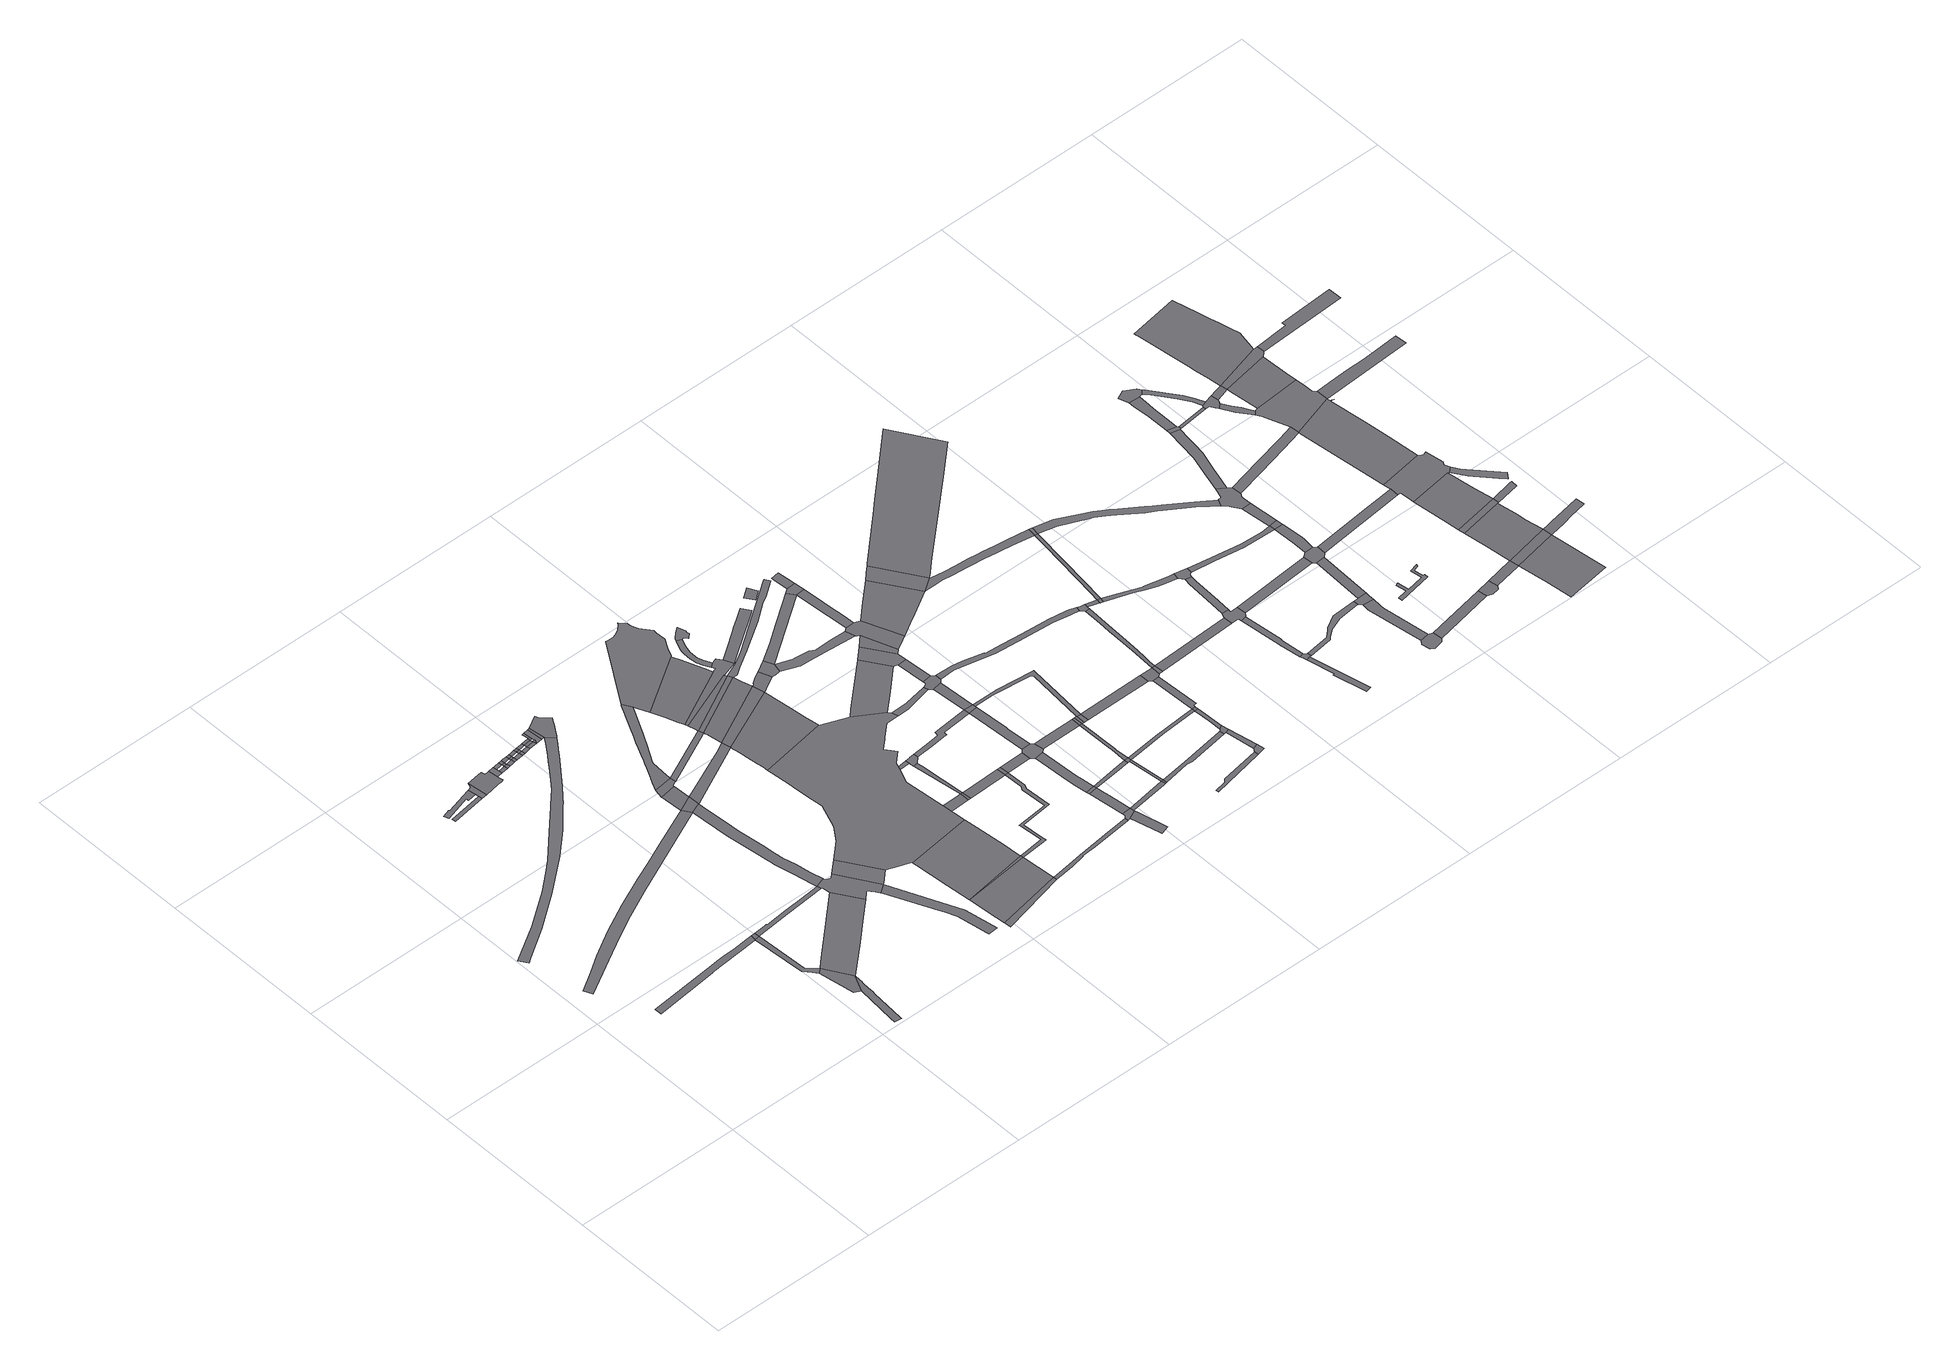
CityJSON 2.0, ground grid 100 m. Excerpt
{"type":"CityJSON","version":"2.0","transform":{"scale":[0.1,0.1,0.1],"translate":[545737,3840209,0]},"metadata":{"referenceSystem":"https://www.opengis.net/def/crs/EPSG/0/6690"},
"CityObjects":{
"road1":{"type":"Road","attributes":{"RoadStructureAttribute.sectionType":"1"},"geometry":[{"type":"MultiSurface","lod":"1","boundaries":[[[0,1,2,3,4,5,6,7,8,9,10,11,12,13,14]]]}]},
"road2":{"type":"Road","attributes":{"RoadStructureAttribute.sectionType":"1"},"geometry":[{"type":"MultiSurface","lod":"1","boundaries":[[[15,16,17,18,19,20,21,22,23,24,25,26,27,28,29,30,31]]]}]},
"road3":{"type":"Road","attributes":{"RoadStructureAttribute.sectionType":"1"},"geometry":[{"type":"MultiSurface","lod":"1","boundaries":[[[32,33,34,35,36,37,38,39,40,41,42,43,44,45,46]]]}]},
"road4":{"type":"Road","attributes":{"RoadStructureAttribute.sectionType":"1"},"geometry":[{"type":"MultiSurface","lod":"1","boundaries":[[[47,48,49,50,51,52,53,54,55,56,57,58,59,60,61,62,63,64,65,66,67,68,69,70,71,72,73,74,75,76,77,78,79]]]}]},
"road5":{"type":"Road","geometry":[{"type":"MultiSurface","lod":"1","boundaries":[[[80,81,82,41,40]]]}]},
"road6":{"type":"Road","attributes":{"RoadStructureAttribute.sectionType":"1"},"geometry":[{"type":"MultiSurface","lod":"1","boundaries":[[[83,84,85,86,14,87,88,89,81,80]]]}]},
"road7":{"type":"Road","geometry":[{"type":"MultiSurface","lod":"1","boundaries":[[[90,0,14,86]]]}]},
"road8":{"type":"Road","geometry":[{"type":"MultiSurface","lod":"1","boundaries":[[[91,92,93,94]]]}]},
"road9":{"type":"Road","geometry":[{"type":"MultiSurface","lod":"1","boundaries":[[[95,96,97,98,99,100,101,102]]]}]},
"road10":{"type":"Road","geometry":[{"type":"MultiSurface","lod":"1","boundaries":[[[103,104,95,102,91,94,105]]]}]},
"road11":{"type":"Road","attributes":{"RoadStructureAttribute.sectionType":"1"},"geometry":[{"type":"MultiSurface","lod":"1","boundaries":[[[106,107,108,109,110,111,90,86,112,113,114]]]}]},
"road12":{"type":"Road","attributes":{"RoadStructureAttribute.sectionType":"1"},"geometry":[{"type":"MultiSurface","lod":"1","boundaries":[[[115,116,117,80,40,118,119,120]]]}]},
"road13":{"type":"Road","geometry":[{"type":"MultiSurface","lod":"1","boundaries":[[[121,122,123,124,103,105,125,126,127,128,129,130]]]}]},
"road14":{"type":"Road","geometry":[{"type":"MultiSurface","lod":"1","boundaries":[[[131,130,129,132,133,134,135]]]}]},
"road15":{"type":"Road","geometry":[{"type":"MultiSurface","lod":"1","boundaries":[[[136,137,138,134,133,139,140]]]}]},
"road16":{"type":"Road","geometry":[{"type":"MultiSurface","lod":"1","boundaries":[[[141,142,143,131,135,144,145,146,147]]]}]},
"road17":{"type":"Road","geometry":[{"type":"MultiSurface","lod":"1","boundaries":[[[148,136,140,149]]]}]},
"road18":{"type":"Road","geometry":[{"type":"MultiSurface","lod":"1","boundaries":[[[150,151,147,152,136,148]]]}]},
"road19":{"type":"Road","geometry":[{"type":"MultiSurface","lod":"1","boundaries":[[[153,141,147,151]]]}]},
"road20":{"type":"Road","geometry":[{"type":"MultiSurface","lod":"1","boundaries":[[[154,155,148,149,156,157]]]}]},
"road21":{"type":"Road","geometry":[{"type":"MultiSurface","lod":"1","boundaries":[[[158,159,153,151,160,161]]]}]},
"road22":{"type":"Road","geometry":[{"type":"MultiSurface","lod":"1","boundaries":[[[162,154,157,163]]]}]},
"road23":{"type":"Road","geometry":[{"type":"MultiSurface","lod":"1","boundaries":[[[164,165,161,166,154,162]]]}]},
"road24":{"type":"Road","geometry":[{"type":"MultiSurface","lod":"1","boundaries":[[[167,158,161,165]]]}]},
"road25":{"type":"Road","geometry":[{"type":"MultiSurface","lod":"1","boundaries":[[[168,169,162,163,170,171]]]}]},
"road26":{"type":"Road","geometry":[{"type":"MultiSurface","lod":"1","boundaries":[[[172,173,167,165,174,175]]]}]},
"road27":{"type":"Road","geometry":[{"type":"MultiSurface","lod":"1","boundaries":[[[176,168,171,177]]]}]},
"road28":{"type":"Road","geometry":[{"type":"MultiSurface","lod":"1","boundaries":[[[178,179,175,180,168,176]]]}]},
"road29":{"type":"Road","geometry":[{"type":"MultiSurface","lod":"1","boundaries":[[[181,172,175,179]]]}]},
"road30":{"type":"Road","geometry":[{"type":"MultiSurface","lod":"1","boundaries":[[[182,183,176,177,184,185]]]}]},
"road31":{"type":"Road","geometry":[{"type":"MultiSurface","lod":"1","boundaries":[[[186,187,181,179,188,189]]]}]},
"road32":{"type":"Road","geometry":[{"type":"MultiSurface","lod":"1","boundaries":[[[190,191,192,106,114,193,194,115,120,195,196,197,198,199,200]]]}]},
"road33":{"type":"Road","attributes":{"RoadStructureAttribute.sectionType":"1"},"geometry":[{"type":"MultiSurface","lod":"1","boundaries":[[[201,202,203,204,205,206,207,208,209,210,211,31,212,213,214,215,216,217,218,219,220,106,192]]]}]},
"road34":{"type":"Road","geometry":[{"type":"MultiSurface","lod":"1","boundaries":[[[221,222,189,223,182,224]]]}]},
"road35":{"type":"Road","geometry":[{"type":"MultiSurface","lod":"1","boundaries":[[[224,182,185,225]]]}]},
"road36":{"type":"Road","geometry":[{"type":"MultiSurface","lod":"1","boundaries":[[[226,186,189,222]]]}]},
"road37":{"type":"Road","geometry":[{"type":"MultiSurface","lod":"1","boundaries":[[[227,228,224,225]]]}]},
"road38":{"type":"Road","geometry":[{"type":"MultiSurface","lod":"1","boundaries":[[[229,15,31,211]]]}]},
"road39":{"type":"Road","geometry":[{"type":"MultiSurface","lod":"1","boundaries":[[[230,231,232,226,222,233,234]]]}]},
"road40":{"type":"Road","attributes":{"RoadStructureAttribute.sectionType":"1"},"geometry":[{"type":"MultiSurface","lod":"1","boundaries":[[[235,236,237,238,239,240,241,242,15,229]]]}]},
"road41":{"type":"Road","attributes":{"RoadStructureAttribute.sectionType":"1"},"geometry":[{"type":"MultiSurface","lod":"1","boundaries":[[[243,199,198,244,245,246,247,248,249,250]]]}]},
"road42":{"type":"Road","geometry":[{"type":"MultiSurface","lod":"1","boundaries":[[[251,230,234,252,227,225,253]]]}]},
"road43":{"type":"Road","attributes":{"RoadStructureAttribute.sectionType":"1"},"geometry":[{"type":"MultiSurface","lod":"1","boundaries":[[[254,200,199,255,256]]]}]},
"road44":{"type":"Road","geometry":[{"type":"MultiSurface","lod":"1","boundaries":[[[257,251,253,47]]]}]},
"road45":{"type":"Road","geometry":[{"type":"MultiSurface","lod":"1","boundaries":[[[258,259,238,237,260,261,262,263]]]}]},
"road46":{"type":"Road","geometry":[{"type":"MultiSurface","lod":"1","boundaries":[[[264,257,47,79,265,266,267,268,269,270]]]}]},
"road47":{"type":"Road","attributes":{"RoadStructureAttribute.sectionType":"1"},"geometry":[{"type":"MultiSurface","lod":"1","boundaries":[[[271,272,273,274,275,276,277,278,279,280,281,282,283,284,285,286,287,288,259,258,289,290,291,292,293,294,295,296,297,298,299,300,301,302,303]]]}]},
"road48":{"type":"Road","attributes":{"RoadStructureAttribute.sectionType":"1"},"geometry":[{"type":"MultiSurface","lod":"1","boundaries":[[[304,305,306,307,229,211,308,309,310]]]}]},
"road49":{"type":"Road","attributes":{"RoadStructureAttribute.sectionType":"1"},"geometry":[{"type":"MultiSurface","lod":"1","boundaries":[[[311,312,313,258,263,314,315]]]}]},
"road50":{"type":"Road","geometry":[{"type":"MultiSurface","lod":"1","boundaries":[[[316,317,318,319]]]}]},
"road51":{"type":"Road","attributes":{"RoadStructureAttribute.sectionType":"1"},"geometry":[{"type":"MultiSurface","lod":"1","boundaries":[[[320,321,322,323,317,316]]]}]},
"road52":{"type":"Road","geometry":[{"type":"MultiSurface","lod":"1","boundaries":[[[324,322,321]]]}]},
"road53":{"type":"Road","attributes":{"RoadStructureAttribute.sectionType":"1"},"geometry":[{"type":"MultiSurface","lod":"1","boundaries":[[[325,326,327,328,329,330,331,322,324]]]}]},
"road54":{"type":"Road","geometry":[{"type":"MultiSurface","lod":"1","boundaries":[[[332,305,304]]]}]},
"road55":{"type":"Road","geometry":[{"type":"MultiSurface","lod":"1","boundaries":[[[333,334,335,336,337,338,339,340,341,342,343,344,345,254,256,346,347,329,328,348,349,350,351,352,353,354,355,356,357,358,359,360,361,362,363,364,365,366,367,368,369]]]}]},
"road56":{"type":"Road","attributes":{"RoadStructureAttribute.sectionType":"1"},"geometry":[{"type":"MultiSurface","lod":"1","boundaries":[[[310,370,371,372,373,374,375,335,334,376,377,378,379]]]}]},
"road57":{"type":"Road","attributes":{"RoadStructureAttribute.sectionType":"1"},"geometry":[{"type":"MultiSurface","lod":"1","boundaries":[[[380,381,382,383,384,385,386,387,388,389,390]]]}]},
"road58":{"type":"Road","geometry":[{"type":"MultiSurface","lod":"1","boundaries":[[[391,304,310,379]]]}]},
"road59":{"type":"Road","geometry":[{"type":"MultiSurface","lod":"1","boundaries":[[[392,393,394,395,396,311,397]]]}]},
"road60":{"type":"Road","geometry":[{"type":"MultiSurface","lod":"1","boundaries":[[[398,399,400,401,402,315,403,404,405,406,332,304,391]]]}]},
"road61":{"type":"Road","geometry":[{"type":"MultiSurface","lod":"1","boundaries":[[[397,311,315,402]]]}]},
"road62":{"type":"Road","geometry":[{"type":"MultiSurface","lod":"1","boundaries":[[[407,408,350,349,409]]]}]},
"road63":{"type":"Road","geometry":[{"type":"MultiSurface","lod":"1","boundaries":[[[410,411,412,413,414,415,416,417,271,303,418,385,384,419,420,421,422,423,424,425,426,427,428]]]}]},
"road64":{"type":"Road","geometry":[{"type":"MultiSurface","lod":"1","boundaries":[[[429,430,431,432,433,390,389,394,393,434,435,436]]]}]},
"road65":{"type":"Road","geometry":[{"type":"MultiSurface","lod":"1","boundaries":[[[437,407,409,438]]]}]},
"road66":{"type":"Road","attributes":{"RoadStructureAttribute.sectionType":"1"},"geometry":[{"type":"MultiSurface","lod":"1","boundaries":[[[439,440,441,442,443,316,319,444,445,446,447,448]]]}]},
"road67":{"type":"Road","attributes":{"RoadStructureAttribute.sectionType":"1"},"geometry":[{"type":"MultiSurface","lod":"1","boundaries":[[[449,450,451,452,453,454,455,456,457,458,459,460,461,462,463,464,324,321]]]}]},
"road68":{"type":"Road","geometry":[{"type":"MultiSurface","lod":"1","boundaries":[[[465,355,354,466,467]]]}]},
"road69":{"type":"Road","attributes":{"RoadStructureAttribute.sectionType":"1"},"geometry":[{"type":"MultiSurface","lod":"1","boundaries":[[[468,469,470,407,437]]]}]},
"road70":{"type":"Road","geometry":[{"type":"MultiSurface","lod":"1","boundaries":[[[471,472,473,465,467,474,470,469,475]]]}]},
"road71":{"type":"Road"},
"road72":{"type":"Road","attributes":{"RoadStructureAttribute.sectionType":"1"},"geometry":[{"type":"MultiSurface","lod":"1","boundaries":[[[476,437,438,477,457]]]}]},
"road73":{"type":"Road","attributes":{"RoadStructureAttribute.sectionType":"1"},"geometry":[{"type":"MultiSurface","lod":"1","boundaries":[[[478,479,480,481,482,483,484,485,431,430,486,487,488,489,490,491,492]]]}]},
"road74":{"type":"Road","attributes":{"RoadStructureAttribute.sectionType":"1"},"geometry":[{"type":"MultiSurface","lod":"1","boundaries":[[[493,494,495,496,391,379,497,498,499,500]]]}]},
"road75":{"type":"Road","geometry":[{"type":"MultiSurface","lod":"1","boundaries":[[[501,502,503,478,492,504,505,506,507,508]]]}]},
"road76":{"type":"Road","geometry":[{"type":"MultiSurface","lod":"1","boundaries":[[[509,476,457,456]]]}]},
"road77":{"type":"Road","geometry":[{"type":"MultiSurface","lod":"1","boundaries":[[[510,493,500,511,512,513,514]]]}]},
"road78":{"type":"Road","attributes":{"RoadStructureAttribute.sectionType":"1"},"geometry":[{"type":"MultiSurface","lod":"1","boundaries":[[[515,516,517,518,519,520,521]]]}]},
"road79":{"type":"Road","geometry":[{"type":"MultiSurface","lod":"1","boundaries":[[[522,523,524,439,448,517,516,525]]]}]},
"road80":{"type":"Road","attributes":{"RoadStructureAttribute.sectionType":"1"},"geometry":[{"type":"MultiSurface","lod":"1","boundaries":[[[526,527,528,529,530,531,471,475,532,533,534,535,536,537]]]}]},
"road81":{"type":"Road","attributes":{"RoadStructureAttribute.sectionType":"1"},"geometry":[{"type":"MultiSurface","lod":"1","boundaries":[[[538,509,456,539]]]}]},
"road82":{"type":"Road","attributes":{"RoadStructureAttribute.sectionType":"1"},"geometry":[{"type":"MultiSurface","lod":"1","boundaries":[[[540,541,542,543,544,545,546,547,548,549,523,522]]]}]},
"road83":{"type":"Road","geometry":[{"type":"MultiSurface","lod":"1","boundaries":[[[550,551,549,548]]]}]},
"road84":{"type":"Road","attributes":{"RoadStructureAttribute.sectionType":"1"},"geometry":[{"type":"MultiSurface","lod":"1","boundaries":[[[552,553,554,555,556,436,435,557,558,559,560,561]]]}]},
"road85":{"type":"Road","attributes":{"RoadStructureAttribute.sectionType":"1"},"geometry":[{"type":"MultiSurface","lod":"1","boundaries":[[[562,563,564,565,566,369,368,567,568]]]}]},
"road86":{"type":"Road","attributes":{"RoadStructureAttribute.sectionType":"1"},"geometry":[{"type":"MultiSurface","lod":"1","boundaries":[[[569,570,571,572,573,574,551,550]]]}]},
"road87":{"type":"Road","attributes":{"RoadStructureAttribute.sectionType":"1"},"geometry":[{"type":"MultiSurface","lod":"1","boundaries":[[[575,576,577,367,366,578,579]]]}]},
"road88":{"type":"Road","geometry":[{"type":"MultiSurface","lod":"1","boundaries":[[[580,581,538,539,572,571,582,583]]]}]},
"road89":{"type":"Road","geometry":[{"type":"MultiSurface","lod":"1","boundaries":[[[584,585,586,587,588,589,397,402,590,591,592,593,594,595,596,597,598,599]]]}]},
"road90":{"type":"Road","attributes":{"RoadStructureAttribute.sectionType":"1"},"geometry":[{"type":"MultiSurface","lod":"1","boundaries":[[[600,601,522,525,602,603]]]}]},
"road91":{"type":"Road","attributes":{"RoadStructureAttribute.sectionType":"1"},"geometry":[{"type":"MultiSurface","lod":"1","boundaries":[[[604,605,606,607,608,609,610,611,514,513,612,613,614,615,616,617]]]}]},
"road92":{"type":"Road","attributes":{"RoadStructureAttribute.sectionType":"1"},"geometry":[{"type":"MultiSurface","lod":"1","boundaries":[[[618,619,620,537,621,581,580]]]}]},
"road93":{"type":"Road","attributes":{"RoadStructureAttribute.sectionType":"1"},"geometry":[{"type":"MultiSurface","lod":"1","boundaries":[[[622,623,624,550,548,625,626,627,628]]]}]},
"road94":{"type":"Road","attributes":{"RoadStructureAttribute.sectionType":"1"},"geometry":[{"type":"MultiSurface","lod":"1","boundaries":[[[629,630,631,632,510,514,633]]]}]},
"road95":{"type":"Road","geometry":[{"type":"MultiSurface","lod":"1","boundaries":[[[526,537,620,634,635]]]}]},
"road96":{"type":"Road","attributes":{"RoadStructureAttribute.sectionType":"1"},"geometry":[{"type":"MultiSurface","lod":"1","boundaries":[[[636,637,526,635]]]}]},
"road97":{"type":"Road","geometry":[{"type":"MultiSurface","lod":"1","boundaries":[[[638,639,640,641,642,643,644,575,579,645,637,636,646,647,648]]]}]},
"road98":{"type":"Road","geometry":[{"type":"MultiSurface","lod":"1","boundaries":[[[649,600,603,650]]]}]},
"road99":{"type":"Road","attributes":{"RoadStructureAttribute.sectionType":"1"},"geometry":[{"type":"MultiSurface","lod":"1","boundaries":[[[651,652,583,582,653,654]]]}]},
"road100":{"type":"Road","geometry":[{"type":"MultiSurface","lod":"1","boundaries":[[[655,562,568,656,657,658,659,660]]]}]},
"road101":{"type":"Road","attributes":{"RoadStructureAttribute.sectionType":"1"},"geometry":[{"type":"MultiSurface","lod":"1","boundaries":[[[661,662,600,649]]]}]},
"road102":{"type":"Road","attributes":{"RoadStructureAttribute.sectionType":"1"},"geometry":[{"type":"MultiSurface","lod":"1","boundaries":[[[658,657,641,640]]]}]},
"road103":{"type":"Road","geometry":[{"type":"MultiSurface","lod":"1","boundaries":[[[663,622,628,662,661]]]}]},
"road104":{"type":"Road","geometry":[{"type":"MultiSurface","lod":"1","boundaries":[[[664,665,666,667]]]}]},
"road105":{"type":"Road","attributes":{"RoadStructureAttribute.sectionType":"1"},"geometry":[{"type":"MultiSurface","lod":"1","boundaries":[[[668,655,660,669]]]}]},
"road106":{"type":"Road","attributes":{"RoadStructureAttribute.sectionType":"1"},"geometry":[{"type":"MultiSurface","lod":"1","boundaries":[[[653,670,671,622,663,672,673,674]]]}]},
"road107":{"type":"Road","attributes":{"RoadStructureAttribute.sectionType":"1"},"geometry":[{"type":"MultiSurface","lod":"1","boundaries":[[[675,676,677,678,635,634,679,680,681,682,683,684]]]}]},
"road108":{"type":"Road","geometry":[{"type":"MultiSurface","lod":"1","boundaries":[[[685,654,653,674]]]}]},
"road109":{"type":"Road","geometry":[{"type":"MultiSurface","lod":"1","boundaries":[[[686,687,688,617,616,689,668,669,690,691,692]]]}]},
"road110":{"type":"Road","attributes":{"RoadStructureAttribute.sectionType":"1"},"geometry":[{"type":"MultiSurface","lod":"1","boundaries":[[[683,685,674,693]]]}]},
"road111":{"type":"Road","attributes":{"RoadStructureAttribute.sectionType":"1"},"geometry":[{"type":"MultiSurface","lod":"1","boundaries":[[[694,695,696,697,698,633,699,700,701,688,687]]]}]},
"road112":{"type":"Road","geometry":[{"type":"MultiSurface","lod":"1","boundaries":[[[683,693,702,684]]]}]},
"road113":{"type":"Road","geometry":[{"type":"MultiSurface","lod":"1","boundaries":[[[703,704,629,633,698]]]}]},
"road114":{"type":"Road","attributes":{"RoadStructureAttribute.sectionType":"1"},"geometry":[{"type":"MultiSurface","lod":"1","boundaries":[[[705,706,707,649,650,708,709,710]]]}]},
"road115":{"type":"Road","attributes":{"RoadStructureAttribute.sectionType":"1"},"geometry":[{"type":"MultiSurface","lod":"1","boundaries":[[[711,712,713,714,704,703]]]}]},
"road116":{"type":"Road","attributes":{"RoadStructureAttribute.sectionType":"1"},"geometry":[{"type":"MultiSurface","lod":"1","boundaries":[[[715,716,717,718,719,720,721]]]}]},
"road117":{"type":"Road","attributes":{"RoadStructureAttribute.sectionType":"1"},"geometry":[{"type":"MultiSurface","lod":"1","boundaries":[[[722,723,663,661,724,725,726,727]]]}]},
"road118":{"type":"Road","attributes":{"RoadStructureAttribute.sectionType":"1"},"geometry":[{"type":"MultiSurface","lod":"1","boundaries":[[[728,729,730,731,692,691,732,733,734]]]}]},
"road119":{"type":"Road","attributes":{"RoadStructureAttribute.sectionType":"1"},"geometry":[{"type":"MultiSurface","lod":"1","boundaries":[[[735,684,702,736,737]]]}]},
"road120":{"type":"Road","attributes":{"RoadStructureAttribute.sectionType":"1"},"geometry":[{"type":"MultiSurface","lod":"1","boundaries":[[[738,739,740,741,742,743,744,745,746,747,748,648,647,749,750,751,752,753,754,755,756,757]]]}]},
"road121":{"type":"Road","geometry":[{"type":"MultiSurface","lod":"1","boundaries":[[[758,759,760,761,715,721,762,763]]]}]},
"road122":{"type":"Road","attributes":{"RoadStructureAttribute.sectionType":"1"},"geometry":[{"type":"MultiSurface","lod":"1","boundaries":[[[764,765,759,758]]]}]},
"road123":{"type":"Road","geometry":[{"type":"MultiSurface","lod":"1","boundaries":[[[766,767,768,769,705,710,765,764]]]}]},
"road124":{"type":"Road","attributes":{"RoadStructureAttribute.sectionType":"1"},"geometry":[{"type":"MultiSurface","lod":"1","boundaries":[[[770,727,771,772,767,766]]]}]},
"road125":{"type":"Road","geometry":[{"type":"MultiSurface","lod":"1","boundaries":[[[773,722,727,770]]]}]},
"road126":{"type":"Road","geometry":[{"type":"MultiSurface","lod":"1","boundaries":[[[774,775,776,728,734,777]]]}]},
"road127":{"type":"Road","attributes":{"RoadStructureAttribute.sectionType":"1"},"geometry":[{"type":"MultiSurface","lod":"1","boundaries":[[[778,779,780,781,782,783,722,773]]]}]},
"road128":{"type":"Road","geometry":[{"type":"MultiSurface","lod":"1","boundaries":[[[784,737,736,782,781,785]]]}]},
"road129":{"type":"Road","geometry":[{"type":"MultiSurface","lod":"1","boundaries":[[[786,784,785,787]]]}]},
"road130":{"type":"Road","attributes":{"RoadStructureAttribute.sectionType":"1"},"geometry":[{"type":"MultiSurface","lod":"1","boundaries":[[[788,789,790,791,792,793,784,786,794,795,796,797,798,799,800,801]]]}]},
"road131":{"type":"Road","geometry":[{"type":"MultiSurface","lod":"1","boundaries":[[[802,757,756,788,801,803,804]]]}]},
"road132":{"type":"Road","attributes":{"RoadStructureAttribute.sectionType":"1"},"geometry":[{"type":"MultiSurface","lod":"1","boundaries":[[[805,806,807,808,809,810,811,812,813,777,734,814,815,816,817,818,819,820,821,822,823,824]]]}]},
"road133":{"type":"Road","attributes":{"RoadStructureAttribute.sectionType":"1"},"geometry":[{"type":"MultiSurface","lod":"1","boundaries":[[[804,803,825,826,827]]]}]},
"road134":{"type":"Road","attributes":{"RoadStructureAttribute.sectionType":"1"},"geometry":[{"type":"MultiSurface","lod":"1","boundaries":[[[828,829,786,787,830]]]}]},
"road135":{"type":"Road","geometry":[{"type":"MultiSurface","lod":"1","boundaries":[[[827,826,831,832,833]]]}]},
"road136":{"type":"Road","attributes":{"RoadStructureAttribute.sectionType":"1"},"geometry":[{"type":"MultiSurface","lod":"1","boundaries":[[[834,835,836,837,838,774,777,839,840,841,842,843,844]]]}]},
"road137":{"type":"Road","attributes":{"RoadStructureAttribute.sectionType":"1"},"geometry":[{"type":"MultiSurface","lod":"1","boundaries":[[[823,845,846,827,833,847,848]]]}]},
"road138":{"type":"Road","attributes":{"RoadStructureAttribute.sectionType":"1"},"geometry":[{"type":"MultiSurface","lod":"1","boundaries":[[[849,850,851,852,853,854]]]}]},
"road139":{"type":"Road","attributes":{"RoadStructureAttribute.sectionType":"1"},"geometry":[{"type":"MultiSurface","lod":"1","boundaries":[[[855,856,857,858,833,832,859,860,861,862,863,864,865,866]]]}]},
"road140":{"type":"Road","geometry":[{"type":"MultiSurface","lod":"1","boundaries":[[[867,868,869,870,850,849,871,872]]]}]},
"road141":{"type":"Road","attributes":{"RoadStructureAttribute.sectionType":"1"},"geometry":[{"type":"MultiSurface","lod":"1","boundaries":[[[873,874,875,876,877,878,879,868,867]]]}]},
"road142":{"type":"Road","geometry":[{"type":"MultiSurface","lod":"1","boundaries":[[[824,823,848,880]]]}]},
"road143":{"type":"Road","geometry":[{"type":"MultiSurface","lod":"1","boundaries":[[[881,828,830,882,883,876,875,884,885,886,887,888]]]}]},
"road144":{"type":"Road","attributes":{"RoadStructureAttribute.sectionType":"1"},"geometry":[{"type":"MultiSurface","lod":"1","boundaries":[[[889,890,891,881,888,892,893,894,895]]]}]},
"road145":{"type":"Road","geometry":[{"type":"MultiSurface","lod":"1","boundaries":[[[896,866,865,897,889,895,898,899,900,901]]]}]},
"road146":{"type":"Road","attributes":{"RoadStructureAttribute.sectionType":"1"},"geometry":[{"type":"MultiSurface","lod":"1","boundaries":[[[902,903,904,905,906,907,872,871,908,909,910,911,912,913,914]]]}]},
"road147":{"type":"Road","attributes":{"RoadStructureAttribute.sectionType":"1"},"geometry":[{"type":"MultiSurface","lod":"1","boundaries":[[[915,886,885,916]]]}]},
"road148":{"type":"Road","attributes":{"RoadStructureAttribute.sectionType":"1"},"geometry":[{"type":"MultiSurface","lod":"1","boundaries":[[[917,918,919,920,921,922,923,924,925,926,927,928,929,880,848,930,931,932,933,934,935,936,937,938,939,940,941,942,943,944,945,946,947,948,949,950,951,952,953]]]}]},
"road149":{"type":"Road","geometry":[{"type":"MultiSurface","lod":"1","boundaries":[[[954,955,956,957,958,959,960,961]]]}]},
"road150":{"type":"Road","attributes":{"RoadStructureAttribute.sectionType":"1"},"geometry":[{"type":"MultiSurface","lod":"1","boundaries":[[[962,963,955,954,964,965,966]]]}]},
"road151":{"type":"Road","attributes":{"RoadStructureAttribute.sectionType":"1"},"geometry":[{"type":"MultiSurface","lod":"1","boundaries":[[[967,968,969,901,900,970,971,972,973,974]]]}]},
"road152":{"type":"Road","geometry":[{"type":"MultiSurface","lod":"1","boundaries":[[[975,976,977,902,914,978,962,966]]]}]},
"road153":{"type":"Road","attributes":{"RoadStructureAttribute.sectionType":"1"},"geometry":[{"type":"MultiSurface","lod":"1","boundaries":[[[979,980,981,977,976]]]}]},
"road154":{"type":"Road","geometry":[{"type":"MultiSurface","lod":"1","boundaries":[[[982,983,915,916,981,980,984,985]]]}]},
"road155":{"type":"Road","attributes":{"RoadStructureAttribute.sectionType":"1"},"geometry":[{"type":"MultiSurface","lod":"1","boundaries":[[[986,961,960,987]]]}]},
"road156":{"type":"Road","attributes":{"RoadStructureAttribute.sectionType":"1"},"geometry":[{"type":"MultiSurface","lod":"1","boundaries":[[[988,989,990,991,992,993,994,983,982]]]}]},
"road157":{"type":"Road","geometry":[{"type":"MultiSurface","lod":"1","boundaries":[[[995,996,997,998,999,1000,1001,1002,1003,1004,1005,1006,1007,1008,1009]]]}]},
"road158":{"type":"Road","geometry":[{"type":"MultiSurface","lod":"1","boundaries":[[[1010,974,973,993,992]]]}]},
"road159":{"type":"Road","attributes":{"RoadStructureAttribute.sectionType":"1"},"geometry":[{"type":"MultiSurface","lod":"1","boundaries":[[[1011,1012,1013,974,1010]]]}]},
"road160":{"type":"Road","geometry":[{"type":"MultiSurface","lod":"1","boundaries":[[[1014,1015,953,952,1016,1017,1018,1019,1012,1011,1020,1021,1022,1023,1024,1025]]]}]},
"road161":{"type":"Road","geometry":[{"type":"MultiSurface","lod":"1","boundaries":[[[1026,986,987,1027,1028,1029]]]}]},
"road162":{"type":"Road","attributes":{"RoadStructureAttribute.sectionType":"1"},"geometry":[{"type":"MultiSurface","lod":"1","boundaries":[[[1030,1031,1032,1014,1025,1033,1034,1035,1036,1037,1038]]]}]},
"road163":{"type":"Road","attributes":{"RoadStructureAttribute.sectionType":"1"},"geometry":[{"type":"MultiSurface","lod":"1","boundaries":[[[1039,1040,1041,985,984,1042]]]}]},
"road164":{"type":"Road","attributes":{"RoadStructureAttribute.sectionType":"1"},"geometry":[{"type":"MultiSurface","lod":"1","boundaries":[[[1043,1044,1026,1029,1045,1046,1047]]]}]},
"road165":{"type":"Road","geometry":[{"type":"MultiSurface","lod":"1","boundaries":[[[1048,1030,1038,1049,1050,1051]]]}]},
"road166":{"type":"Road","attributes":{"RoadStructureAttribute.sectionType":"1"},"geometry":[{"type":"MultiSurface","lod":"1","boundaries":[[[1052,1053,1054,1055,1056,1057,1058,1048,1051,1059,1060,1061,1062,1063]]]}]},
"road167":{"type":"Road","attributes":{"RoadStructureAttribute.sectionType":"1"},"geometry":[{"type":"MultiSurface","lod":"1","boundaries":[[[1064,1065,1066,1024,1023,1067,1068,1069,1070]]]}]},
"road168":{"type":"Road","geometry":[{"type":"MultiSurface","lod":"1","boundaries":[[[1071,1072,1073,1074,1052,1063,1075,1076,1077]]]}]},
"road169":{"type":"Road","attributes":{"RoadStructureAttribute.sectionType":"1"},"geometry":[{"type":"MultiSurface","lod":"1","boundaries":[[[1078,1050,1049,1079]]]}]},
"road170":{"type":"Road","attributes":{"RoadStructureAttribute.sectionType":"1"},"geometry":[{"type":"MultiSurface","lod":"1","boundaries":[[[1080,1047,1081,1082,1083,1084]]]}]},
"road171":{"type":"Road","attributes":{"RoadStructureAttribute.sectionType":"1"},"geometry":[{"type":"MultiSurface","lod":"1","boundaries":[[[1085,1086,1087,1077,1076,1088,1089,1090,1091,1092,1093]]]}]},
"road172":{"type":"Road","geometry":[{"type":"MultiSurface","lod":"1","boundaries":[[[1094,1043,1047,1080]]]}]},
"road173":{"type":"Road","attributes":{"RoadStructureAttribute.sectionType":"1"},"geometry":[{"type":"MultiSurface","lod":"1","boundaries":[[[1095,1096,1097,1098,1099,1100,1101,1043,1094]]]}]},
"road174":{"type":"Road","geometry":[{"type":"MultiSurface","lod":"1","boundaries":[[[1102,1093,1092,1078,1079,1103,1104,1105,1106,1107,1108]]]}]},
"road175":{"type":"Road","geometry":[{"type":"MultiSurface","lod":"1","boundaries":[[[1109,1110,1099,1098,1111]]]}]},
"road176":{"type":"Road","attributes":{"RoadStructureAttribute.sectionType":"1"},"geometry":[{"type":"MultiSurface","lod":"1","boundaries":[[[1112,1113,1114,1115,1107,1106,1116,1117,1118,1119]]]}]},
"road177":{"type":"Road","attributes":{"RoadStructureAttribute.sectionType":"1"},"geometry":[{"type":"MultiSurface","lod":"1","boundaries":[[[1120,1121,1122,1123,1124,1110,1109,1125]]]}]},
"road178":{"type":"Road","attributes":{"RoadStructureAttribute.sectionType":"1"},"geometry":[{"type":"MultiSurface","lod":"1","boundaries":[[[1126,1127,1128,1102,1108,1129,1130,1131]]]}]},
"road179":{"type":"Road","geometry":[{"type":"MultiSurface","lod":"1","boundaries":[[[1132,1133,1134,1135,1136,1137,1039,1042,1138,1139,1140,1122,1121,1141,1142,1143,1144,1145,1146,1147]]]}]},
"road180":{"type":"Road","attributes":{"RoadStructureAttribute.sectionType":"1"},"geometry":[{"type":"MultiSurface","lod":"1","boundaries":[[[1148,1149,1150,1151,1152,1153,1070,1154,1155,1136,1135]]]}]},
"road181":{"type":"Road"},
"road182":{"type":"Road","geometry":[{"type":"MultiSurface","lod":"1","boundaries":[[[1156,1157,1158,1159,1160,1119,1118,1161,1162,1163,1164,1064,1070,1153,1165]]]}]},
"road183":{"type":"Road","attributes":{"RoadStructureAttribute.sectionType":"1"},"geometry":[{"type":"MultiSurface","lod":"1","boundaries":[[[1166,1167,1168,1109,1111,1169]]]}]},
"road184":{"type":"Road","attributes":{"RoadStructureAttribute.sectionType":"1"},"geometry":[{"type":"MultiSurface","lod":"1","boundaries":[[[1170,1171,1172,1173,1094,1080,1174,1175,1176,1177,1178]]]}]},
"road185":{"type":"Road","attributes":{"RoadStructureAttribute.sectionType":"1"},"geometry":[{"type":"MultiSurface","lod":"1","boundaries":[[[1179,1180,1131,1181,1159,1158]]]}]},
"road186":{"type":"Road","attributes":{"RoadStructureAttribute.sectionType":"1"},"geometry":[{"type":"MultiSurface","lod":"1","boundaries":[[[1182,1183,1143,1142,1184,1185,1186,1187,1188,1189]]]}]},
"road187":{"type":"Road","geometry":[{"type":"MultiSurface","lod":"1","boundaries":[[[1190,1191,1126,1131,1180,1192,1193,1194]]]}]},
"road188":{"type":"Road","attributes":{"RoadStructureAttribute.sectionType":"1"},"geometry":[{"type":"MultiSurface","lod":"1","boundaries":[[[1195,1196,1197,1198,1199,1200,1201,1202,1203,1204,1205,1206,1207,1126,1191]]]}]},
"road189":{"type":"Road","attributes":{"RoadStructureAttribute.sectionType":"1"},"geometry":[{"type":"MultiSurface","lod":"1","boundaries":[[[1208,1209,1210,1211,1212,1165,1153,1213,1214]]]}]},
"road190":{"type":"Road","attributes":{"RoadStructureAttribute.sectionType":"1"},"geometry":[{"type":"MultiSurface","lod":"1","boundaries":[[[1215,1216,1217,1190,1194,1218]]]}]}
},
"vertices":[
[980,949,0],[954,948,0],[853,938,0],[828,937,0],[807,937,0],[782,937,0],[755,934,0],[664,924,0],[283,883,0],[286,841,0],[666,883,0],[666,888,0],[668,888,0],[954,913,0],[979,916,0],
[1317,1837,0],[1315,1836,0],[1293,1826,0],[1074,1729,0],[947,1670,0],[835,1622,0],[651,1537,0],[477,1448,0],[320,1357,0],[221,1291,0],[108,1220,0],[130,1170,0],[344,1292,0],[448,1353,0],[607,1442,0],[795,1533,0],[1350,1788,0],
[1144,32,0],[1149,90,0],[1162,239,0],[1163,254,0],[1167,296,0],[1169,331,0],[1171,341,0],[1171,343,0],[1175,397,0],[1126,298,0],[1127,298,0],[1127,297,0],[1106,59,0],[1104,27,0],[1144,22,0],
[1159,2670,0],[1143,2646,0],[1136,2635,0],[1111,2600,0],[1085,2563,0],[1062,2533,0],[1035,2495,0],[1001,2450,0],[940,2375,0],[864,2297,0],[853,2285,0],[730,2158,0],[590,2016,0],[522,1956,0],[424,1872,0],[220,1722,0],[8,1592,0],[40,1544,0],[71,1564,0],[248,1679,0],[449,1829,0],[653,1997,0],[791,2127,0],[908,2255,0],[911,2258,0],[945,2298,0],[995,2356,0],[1037,2409,0],[1084,2470,0],[1125,2524,0],[1153,2560,0],[1176,2591,0],[1201,2625,0],
[1080,552,0],[1057,528,0],[1092,316,0],
[1054,576,0],[1028,601,0],[1025,604,0],[1007,921,0],[1000,599,0],[1000,596,0],[1034,556,0],
[1005,952,0],
[640,2580,0],[435,2547,0],[439,2524,0],[642,2556,0],
[630,2645,0],[467,2599,0],[465,2604,0],[419,2591,0],[428,2562,0],[582,2606,0],[584,2590,0],[639,2600,0],
[663,2682,0],[652,2651,0],[676,2561,0],
[1457,990,0],[1343,977,0],[1233,971,0],[1093,955,0],[1091,960,0],[1078,958,0],[1021,924,0],[1218,944,0],[1463,966,0],
[1474,917,0],[1273,731,0],[1114,584,0],[1350,555,0],[1478,676,0],[1571,761,0],
[767,2672,0],[765,2685,0],[764,2696,0],[743,2693,0],[768,2575,0],[792,2579,0],[807,2582,0],[803,2608,0],[802,2618,0],[793,2676,0],
[829,2681,0],[815,2620,0],[837,2623,0],[834,2645,0],[831,2660,0],
[874,2651,0],[854,2648,0],[843,2646,0],[857,2626,0],[878,2630,0],
[870,2686,0],[844,2683,0],[839,2682,0],[838,2661,0],[849,2663,0],[851,2663,0],[873,2666,0],
[894,2654,0],[898,2633,0],
[893,2662,0],[893,2669,0],[874,2659,0],
[890,2689,0],
[930,2660,0],[912,2657,0],[915,2635,0],[934,2638,0],
[926,2694,0],[902,2691,0],[909,2672,0],[929,2675,0],
[950,2663,0],[953,2641,0],
[949,2670,0],[948,2678,0],[929,2667,0],
[946,2697,0],
[990,2669,0],[970,2666,0],[972,2644,0],[994,2647,0],
[985,2702,0],[960,2699,0],[967,2681,0],[988,2684,0],
[1010,2672,0],[1013,2650,0],
[1009,2680,0],[1008,2687,0],[989,2676,0],
[1005,2705,0],
[1049,2678,0],[1029,2675,0],[1031,2653,0],[1054,2657,0],
[1044,2710,0],[1019,2707,0],[1026,2690,0],[1047,2693,0],
[1548,987,0],[1527,991,0],[1515,1009,0],[1467,966,0],[1471,942,0],[1607,794,0],[1617,803,0],[1644,766,0],[1659,746,0],[1709,782,0],[1569,1006,0],
[1513,1013,0],[1498,1086,0],[1480,1179,0],[1472,1216,0],[1464,1250,0],[1457,1307,0],[1449,1383,0],[1428,1543,0],[1422,1634,0],[1411,1787,0],[1410,1811,0],[1365,1551,0],[1388,1375,0],[1397,1301,0],[1403,1261,0],[1403,1248,0],[1407,1228,0],[1427,1133,0],[1452,1014,0],[1455,997,0],
[1093,2693,0],[1092,2700,0],[1048,2686,0],[1094,2685,0],
[1103,2663,0],
[1092,2717,0],
[1110,2688,0],[1101,2687,0],
[1408,1878,0],
[1100,2758,0],[1090,2756,0],[1096,2717,0],[1098,2702,0],[1107,2703,0],
[1408,1882,0],[1408,1885,0],[1402,1983,0],[1306,1967,0],[1308,1946,0],[1308,1940,0],[1315,1842,0],[1315,1839,0],
[1886,379,0],[1666,735,0],[1790,459,0],[1802,434,0],[1831,368,0],[1862,185,0],[1864,174,0],[1920,178,0],
[1131,2763,0],[1109,2694,0],[1140,2667,0],
[1643,1074,0],[1714,786,0],[1783,849,0],
[1146,2766,0],
[1426,2037,0],[1316,2025,0],[1402,1987,0],[1404,1992,0],[1424,2002,0],[1433,2006,0],
[1220,2810,0],[1207,2633,0],[1234,2673,0],[1254,2703,0],[1265,2721,0],[1279,2743,0],[1231,2786,0],
[1595,2588,0],[1591,2581,0],[1583,2565,0],[1572,2542,0],[1559,2517,0],[1535,2468,0],[1509,2417,0],[1491,2379,0],[1471,2341,0],[1451,2303,0],[1420,2235,0],[1413,2221,0],[1404,2201,0],[1399,2192,0],[1397,2188,0],[1356,2106,0],[1355,2103,0],[1342,2078,0],[1427,2042,0],[1427,2048,0],[1429,2070,0],[1437,2178,0],[1437,2180,0],[1437,2184,0],[1456,2217,0],[1504,2303,0],[1519,2328,0],[1540,2367,0],[1570,2426,0],[1600,2486,0],[1617,2519,0],[1621,2528,0],[1625,2535,0],
[1784,2054,0],[1783,2054,0],[1777,2050,0],[1723,2020,0],[1419,1815,0],[1422,1817,0],[1793,2001,0],
[1754,2194,0],[1753,2194,0],[1751,2193,0],[1749,2158,0],[1763,2164,0],
[2365,254,0],[1972,178,0],[1975,138,0],[2367,235,0],
[2364,264,0],[2347,459,0],[1952,414,0],[1962,293,0],
[2345,476,0],
[2344,487,0],[2335,587,0],[2317,769,0],[2310,847,0],[1917,798,0],[1920,769,0],[1937,566,0],
[1784,2055,0],
[2341,1778,0],[2221,1825,0],[1822,1759,0],[1825,1732,0],[1831,1649,0],[1832,1647,0],[1832,1638,0],[1837,1588,0],[1844,1493,0],[1853,1393,0],[1821,1305,0],[1799,1247,0],[1741,1163,0],[1849,826,0],[1917,802,0],[2303,925,0],[2302,937,0],[2298,992,0],[2296,992,0],[2274,1235,0],[2276,1240,0],[2308,1321,0],[2316,1343,0],[2320,1353,0],[2326,1369,0],[2369,1409,0],[2386,1426,0],[2365,1455,0],[2343,1484,0],[2395,1533,0],[2404,1542,0],[2477,1609,0],[2527,1610,0],[2555,1611,0],[2545,1647,0],[2532,1664,0],[2375,1764,0],
[1795,1986,0],[1798,1962,0],[1803,1929,0],[1805,1908,0],[1816,1825,0],[1820,1791,0],[2220,1831,0],[2210,1905,0],[2197,2008,0],[2177,2174,0],
[2069,2500,0],[2055,2537,0],[2041,2572,0],[2022,2622,0],[2001,2669,0],[1663,2450,0],[1679,2412,0],[1695,2375,0],[1719,2305,0],[1733,2273,0],[2085,2453,0],
[2161,2244,0],
[2112,2396,0],[2111,2398,0],[1739,2251,0],[1742,2241,0],[1749,2216,0],[2118,2385,0],
[2160,2252,0],[2145,2310,0],[2137,2338,0],[2134,2352,0],[2132,2357,0],[1764,2160,0],[1765,2155,0],[1766,2151,0],[1783,2059,0],
[2416,996,0],[2403,996,0],[2417,941,0],
[1967,3024,0],[1958,3012,0],[1934,2987,0],[1911,2972,0],[1886,2964,0],[1864,2962,0],[1844,2964,0],[1834,2966,0],[1638,2507,0],[2009,2676,0],[2029,2726,0],[2063,2786,0],[2062,2844,0],[2062,2864,0],[2027,2913,0],[2017,2918,0],[2006,2948,0],[2001,2968,0],[1999,2990,0],
[2156,2512,0],[2126,2499,0],[2101,2479,0],[2111,2462,0],[2096,2457,0],[2114,2399,0],[2202,2428,0],[2179,2482,0],
[2431,996,0],[2432,941,0],
[2905,324,0],[2798,312,0],[2651,296,0],[2567,283,0],[2483,271,0],[2486,248,0],[2572,267,0],[2572,270,0],[2661,277,0],[2906,306,0],
[2496,473,0],[2514,475,0],[2511,517,0],[2501,626,0],[2693,649,0],[2683,810,0],[2695,831,0],[2690,948,0],[2669,948,0],[2673,836,0],[2662,815,0],[2671,660,0],[2484,640,0],[2485,636,0],[2497,493,0],[2483,491,0],
[2371,1350,0],[2313,1322,0],[2372,1327,0],
[2406,1270,0],[2403,1301,0],[2377,1296,0],
[2431,1357,0],[2402,1354,0],[2400,1353,0],[2375,1312,0],[2433,1332,0],
[2667,1003,0],[2656,948,0],
[2096,2736,0],[2081,2704,0],[2069,2674,0],[2068,2667,0],[2064,2641,0],[2062,2594,0],[2068,2554,0],[2081,2516,0],[2105,2542,0],[2093,2579,0],[2092,2629,0],[2102,2666,0],[2104,2674,0],[2116,2704,0],[2126,2724,0],
[2251,2304,0],[2213,2283,0],[2178,2260,0],[2173,2252,0],[2178,2175,0],[2197,2186,0],[2208,2194,0],[2279,2230,0],
[2163,2802,0],[2133,2779,0],[2103,2751,0],[2136,2727,0],[2154,2709,0],[2179,2732,0],[2173,2745,0],[2178,2757,0],
[2688,1004,0],
[2322,2344,0],[2281,2230,0],[2300,2231,0],[2331,2233,0],[2344,2288,0],
[2980,313,0],[2975,331,0],[2924,308,0],[2966,135,0],[2969,124,0],[2969,123,0],[3020,140,0],
[2970,362,0],[2915,356,0],[2918,339,0],[2973,339,0],
[2825,1422,0],[2633,1404,0],[2614,1402,0],[2611,1389,0],[2609,1379,0],[2545,1371,0],[2547,1341,0],[2625,1350,0],[2645,1352,0],[2646,1364,0],[2647,1372,0],[2828,1389,0],
[2837,1008,0],[2838,954,0],
[2969,370,0],[2953,497,0],[2953,502,0],[2952,506,0],[2951,513,0],[2950,520,0],[2950,525,0],[2944,567,0],[2943,577,0],[2889,570,0],
[2941,597,0],[2887,587,0],
[2483,2694,0],[2412,2645,0],[2372,2617,0],[2340,2595,0],[2241,2525,0],[2230,2447,0],[2388,2556,0],[2439,2591,0],[2502,2635,0],[2516,2645,0],
[2672,2037,0],[2650,2016,0],[2540,1917,0],[2413,1801,0],[2377,1767,0],[2638,1762,0],[2770,1886,0],
[2930,675,0],[2927,713,0],[2913,941,0],[2859,934,0],[2874,709,0],[2877,668,0],
[2783,1675,0],[2647,1649,0],[2555,1647,0],[2623,1612,0],[2790,1648,0],
[2908,1029,0],[2853,1027,0],[2933,959,0],[2923,1015,0],
[2708,2766,0],[2703,2763,0],[2281,2466,0],[2207,2420,0],[2164,2402,0],[2121,2386,0],[2155,2357,0],[2157,2357,0],[2159,2358,0],[2204,2388,0],[2306,2451,0],[2381,2499,0],[2483,2565,0],[2589,2644,0],[2637,2674,0],[2723,2735,0],
[3214,397,0],[3210,397,0],[3206,371,0],[3217,373,0],
[2672,2227,0],[2564,2228,0],[2536,2243,0],[2445,2253,0],[2442,2254,0],[2425,2260,0],[2380,2275,0],[2356,2284,0],[2433,2194,0],[2495,2190,0],[2558,2186,0],[2624,2181,0],[2776,2170,0],[2759,2226,0],
[2897,1180,0],[2896,1193,0],[2883,1393,0],[2828,1386,0],
[3175,628,0],[3144,626,0],[3118,622,0],[3128,599,0],[3130,599,0],[3143,604,0],[3176,607,0],
[2722,2621,0],[2655,2575,0],[2538,2493,0],[2424,2412,0],[2753,2576,0],
[2882,1405,0],[2881,1421,0],
[2866,1640,0],[2811,1631,0],
[2881,1697,0],[2875,1702,0],[2863,1712,0],[2807,1706,0],[2809,1688,0],[2800,1680,0],[2798,1679,0],[2799,1640,0],[2878,1653,0],[2884,1660,0],[2883,1696,0],
[3225,399,0],[3227,375,0],
[2964,1016,0],[2949,1015,0],[3175,960,0],[3176,1016,0],
[2739,2100,0],[2794,1878,0],[2795,1876,0],[2850,1880,0],[2849,1904,0],[2846,1935,0],
[3201,610,0],[3190,609,0],
[3199,630,0],
[2605,2779,0],[2546,2738,0],[2580,2688,0],[2631,2724,0],
[2795,2154,0],[2869,1956,0],
[3179,734,0],[3179,724,0],[3195,711,0],[3195,725,0],[3193,960,0],
[3265,1389,0],[3266,1397,0],[3262,1397,0],[3042,1420,0],[3001,1405,0],[3229,1381,0],[3235,1376,0],[3239,1370,0],[3207,1017,0],[3233,1015,0],
[3192,1017,0],
[2846,2236,0],[2831,2241,0],[2779,2240,0],[2783,2164,0],[2931,1992,0],[2957,2007,0],[2867,2230,0],
[3208,961,0],
[2831,2243,0],[2826,2316,0],[2819,2409,0],[2812,2499,0],[2806,2580,0],[2757,2522,0],[2767,2400,0],[2774,2316,0],
[3234,961,0],
[2800,2644,0],[2748,2640,0],
[3661,465,0],[3656,463,0],[3388,423,0],[3385,402,0],[3420,400,0],[3664,437,0],
[2798,2672,0],[2791,2753,0],[2739,2746,0],[2741,2734,0],
[3692,243,0],[3454,201,0],[3439,185,0],[3370,171,0],[3371,163,0],[3373,154,0],[3695,219,0],
[3666,674,0],[3406,655,0],[3436,638,0],[3437,638,0],[3451,639,0],[3666,654,0],
[3075,2426,0],[3035,2389,0],[2960,2318,0],[2938,2297,0],[3034,2052,0],[3095,2087,0],[3239,2171,0],
[3240,1016,0],[3635,963,0],[3632,1020,0],
[3687,1596,0],[3686,1597,0],[3671,1601,0],[3611,1610,0],[3565,1616,0],[3401,1629,0],[3278,1639,0],[3170,1648,0],[3169,1654,0],[3050,1682,0],[2987,1692,0],[2977,1663,0],[3041,1651,0],[3111,1635,0],[3208,1613,0],[3347,1602,0],[3562,1584,0],[3664,1567,0],[3715,1559,0],[3721,1585,0],
[3737,275,0],[3706,264,0],[3702,258,0],[3698,252,0],[3713,222,0],[3744,229,0],
[3703,446,0],[3679,439,0],
[3694,492,0],[3672,476,0],[3670,472,0],[3666,468,0],
[3688,655,0],[3670,555,0],[3673,480,0],
[3687,675,0],
[3147,2494,0],[3113,2461,0],[3109,2458,0],[3319,2227,0],
[3687,686,0],[3689,687,0],[3706,688,0],[3695,952,0],[3654,948,0],[3665,686,0],
[3713,1021,0],[3709,965,0],
[3731,1021,0],[3733,967,0],
[3736,1535,0],[3731,1425,0],[3728,1353,0],[3723,1225,0],[3722,1215,0],[3721,1176,0],[3733,1064,0],[3736,1102,0],[3740,1159,0],[3745,1223,0],[3750,1307,0],[3754,1386,0],[3757,1476,0],[3760,1533,0],
[3740,1579,0],[3761,1553,0],[3764,1573,0],
[3788,2167,0],[3709,2178,0],[3640,2187,0],[3606,2191,0],[3554,2197,0],[3471,2204,0],[3407,2211,0],[3323,2221,0],[3321,2221,0],[3320,2171,0],[3353,2171,0],[3415,2163,0],[3513,2154,0],[3632,2141,0],[3635,2141,0],[3778,2122,0],[3853,2109,0],[3906,2100,0],[3907,2100,0],[3912,2151,0],
[3793,1542,0],[3824,1532,0],[3832,1557,0],
[4212,1044,0],[3742,1022,0],[4214,990,0],
[3831,1530,0],[3843,1525,0],[3850,1552,0],
[3853,3156,0],[3633,2951,0],[3487,2813,0],[3412,2743,0],[3159,2505,0],[3323,2231,0],[3328,2235,0],[3423,2322,0],[3642,2522,0],[3845,2707,0],[4028,2876,0],
[3896,2014,0],[3839,1609,0],[3892,1861,0],[3925,2097,0],
[4340,555,0],[4317,548,0],[4353,386,0],[4342,383,0],[4387,186,0],[4420,195,0],
[4202,1442,0],[4063,1473,0],[4061,1473,0],[3939,1518,0],[3869,1516,0],[3935,1495,0],[3994,1474,0],[4053,1450,0],[4115,1427,0],[4159,1417,0],[4228,1402,0],[4233,1437,0],
[4332,593,0],[4308,588,0],[4311,572,0],[4313,565,0],[4353,557,0],[4351,581,0],
[4316,739,0],[4321,740,0],[4295,975,0],[4261,970,0],[4285,749,0],[4286,732,0],[4289,718,0],
[3932,2147,0],
[4225,1073,0],[4259,992,0],[4260,984,0],[4300,982,0],[4312,998,0],[4309,1054,0],[4264,1051,0],[4265,1069,0],
[4249,1373,0],[4244,1331,0],[4231,1153,0],[4271,1150,0],[4271,1153,0],[4282,1331,0],[4287,1364,0],
[4287,1427,0],[4230,1399,0],[4289,1379,0],[4301,1387,0],[4305,1389,0],[4309,1423,0],
[4762,700,0],[4620,691,0],[4543,646,0],[4532,635,0],[4513,619,0],[4494,601,0],[4497,578,0],[4508,589,0],[4520,600,0],[4533,611,0],[4553,625,0],[4631,656,0],[4764,670,0],
[4787,1093,0],[4793,1038,0],
[4708,1703,0],[4697,1710,0],[4649,1743,0],[4514,1837,0],[4477,1862,0],[4444,1886,0],[4314,1977,0],[4301,1986,0],[4300,1987,0],[4289,1994,0],[4234,2032,0],[4167,2064,0],[4049,2120,0],[3936,2095,0],[3986,2084,0],[3988,2083,0],[4029,2074,0],[4148,2021,0],[4160,2016,0],[4162,2016,0],[4207,1999,0],[4259,1966,0],[4267,1961,0],[4273,1957,0],[4278,1953,0],[4291,1944,0],[4295,1941,0],[4300,1937,0],[4302,1936,0],[4417,1851,0],[4456,1829,0],[4469,1821,0],[4493,1807,0],[4630,1715,0],[4684,1671,0],[4725,1638,0],[4746,1677,0],
[4881,283,0],[4827,274,0],[4809,251,0],[4819,198,0],[4841,184,0],[4895,197,0],[4911,217,0],[4906,271,0],
[4781,651,0],[4777,607,0],[4841,570,0],[4843,595,0],[4845,643,0],
[4756,1364,0],[4621,1371,0],[4450,1399,0],[4444,1370,0],[4617,1345,0],[4726,1341,0],[4812,1336,0],[4810,1370,0],
[4847,683,0],[4848,703,0],[4794,702,0],[4765,669,0],
[4849,722,0],[4864,1027,0],[4809,1022,0],
[4868,1118,0],[4816,1115,0],[4884,1048,0],[4888,1104,0],
[5269,343,0],[5277,288,0],
[4875,1184,0],[4878,1209,0],[4875,1230,0],[4871,1278,0],[4866,1338,0],[4814,1336,0],[4818,1208,0],
[5168,683,0],[5116,670,0],[5124,600,0],[5022,581,0],[5011,651,0],[4994,643,0],[5004,581,0],[4944,568,0],[4947,545,0],[5149,582,0],[5151,605,0],[5139,605,0],[5136,630,0],[5131,662,0],[5161,670,0],
[4863,1376,0],
[4849,1552,0],[4789,1551,0],[4810,1373,0],
[4787,1742,0],[4768,1680,0],[4741,1625,0],[4749,1618,0],[4757,1605,0],[4763,1596,0],[4845,1600,0],[4845,1604,0],[4844,1614,0],[4859,1636,0],[4853,1692,0],[4834,1712,0],
[5356,360,0],[5311,277,0],[5350,284,0],[5363,305,0],
[4883,2183,0],[4853,1979,0],[4822,1864,0],[4851,1773,0],[4873,1851,0],[4910,1973,0],[4919,2040,0],[4926,2094,0],[4936,2170,0],
[5427,1163,0],[5419,1162,0],[5271,1146,0],[5426,1108,0],
[5527,394,0],[5525,393,0],[5366,306,0],[5531,338,0],[5535,339,0],
[4883,2208,0],[4946,2171,0],[4944,2190,0],[4936,2196,0],
[4874,2477,0],[4876,2446,0],[4876,2445,0],[4878,2399,0],[4883,2337,0],[4883,2320,0],[4884,2290,0],[4937,2236,0],[4938,2337,0],[4939,2370,0],[4940,2404,0],[4943,2473,0],
[5355,1817,0],[5257,1792,0],[5070,1746,0],[5028,1678,0],[5224,1727,0],[5352,1760,0],[5357,1761,0],
[4968,2524,0],[4925,2550,0],[4908,2560,0],[4856,2538,0],[4949,2476,0],[4961,2481,0],[4983,2505,0],
[5125,2210,0],[5127,2192,0],
[5802,392,0],[5537,326,0],[5561,162,0],[5581,3,0],[5847,43,0],
[5137,2283,0],[5108,2339,0],[4993,2492,0],[4969,2472,0],[4993,2447,0],[5072,2339,0],[5112,2272,0],[5133,2221,0],[5162,2230,0],
[5798,448,0],
[5796,460,0],[5776,560,0],[5773,606,0],[5753,735,0],[5490,688,0],[5499,616,0],[5510,530,0],
[5207,2242,0],[5152,2194,0],[5169,2166,0],[5169,2165,0],[5178,2151,0],[5204,2174,0],[5215,2197,0],
[5757,774,0],[5486,725,0],[5759,736,0],
[5295,2028,0],[5284,2049,0],[5265,2082,0],[5233,2126,0],[5222,2076,0],[5269,2012,0],[5280,1998,0],[5300,2020,0],
[5736,890,0],[5712,1057,0],[5453,1021,0],[5469,867,0],[5477,796,0],[5757,775,0],
[5290,2264,0],[5288,2262,0],[5255,2255,0],[5246,2207,0],[5274,2216,0],[5297,2222,0],
[5716,1235,0],[5709,1233,0],[5705,1236,0],[5685,1250,0],[5422,1207,0],[5426,1176,0],[5439,1110,0],[5445,1110,0],[5452,1034,0],[5713,1057,0],[5720,1056,0],[5751,1083,0],[5736,1111,0],[5744,1125,0],[5749,1132,0],[5731,1239,0],
[5667,1446,0],[5649,1604,0],[5622,1822,0],[5643,1816,0],[5621,1829,0],[5619,1844,0],[5358,1748,0],[5396,1436,0],
[5602,1936,0],[5599,1978,0],[5595,2044,0],[5321,2023,0],[5303,2020,0],[5294,1978,0],[5295,1977,0],[5298,1967,0],[5315,1924,0],[5618,1916,0],
[5909,803,0],[5902,802,0],[5897,801,0],[5904,763,0],
[6061,498,0],[5957,479,0],[5869,462,0],[5841,456,0],[5823,396,0],[5846,399,0],[5906,412,0],[5958,423,0],[6067,445,0],
[5591,2116,0],[5582,2273,0],[5299,2203,0],
[5794,1016,0],[5783,1028,0],[5773,975,0],[5791,955,0],[5833,906,0],[5874,859,0],[5907,827,0],[5932,864,0],
[5609,2346,0],[5582,2344,0],[5604,2293,0],[5610,2299,0],[5612,2299,0],
[5608,2476,0],[5594,2536,0],[5579,2602,0],[5569,2647,0],[5551,2723,0],[5534,2798,0],[5517,2870,0],[5218,2819,0],[5220,2803,0],[5223,2804,0],[5267,2453,0],[5269,2431,0],[5281,2341,0],
[6169,1945,0],[6167,1945,0],[5943,1930,0],[5828,1927,0],[5710,1922,0],[5944,1861,0],[6174,1874,0],
[6142,2406,0],[5812,2387,0],[5814,2362,0],[6146,2325,0]
]}
